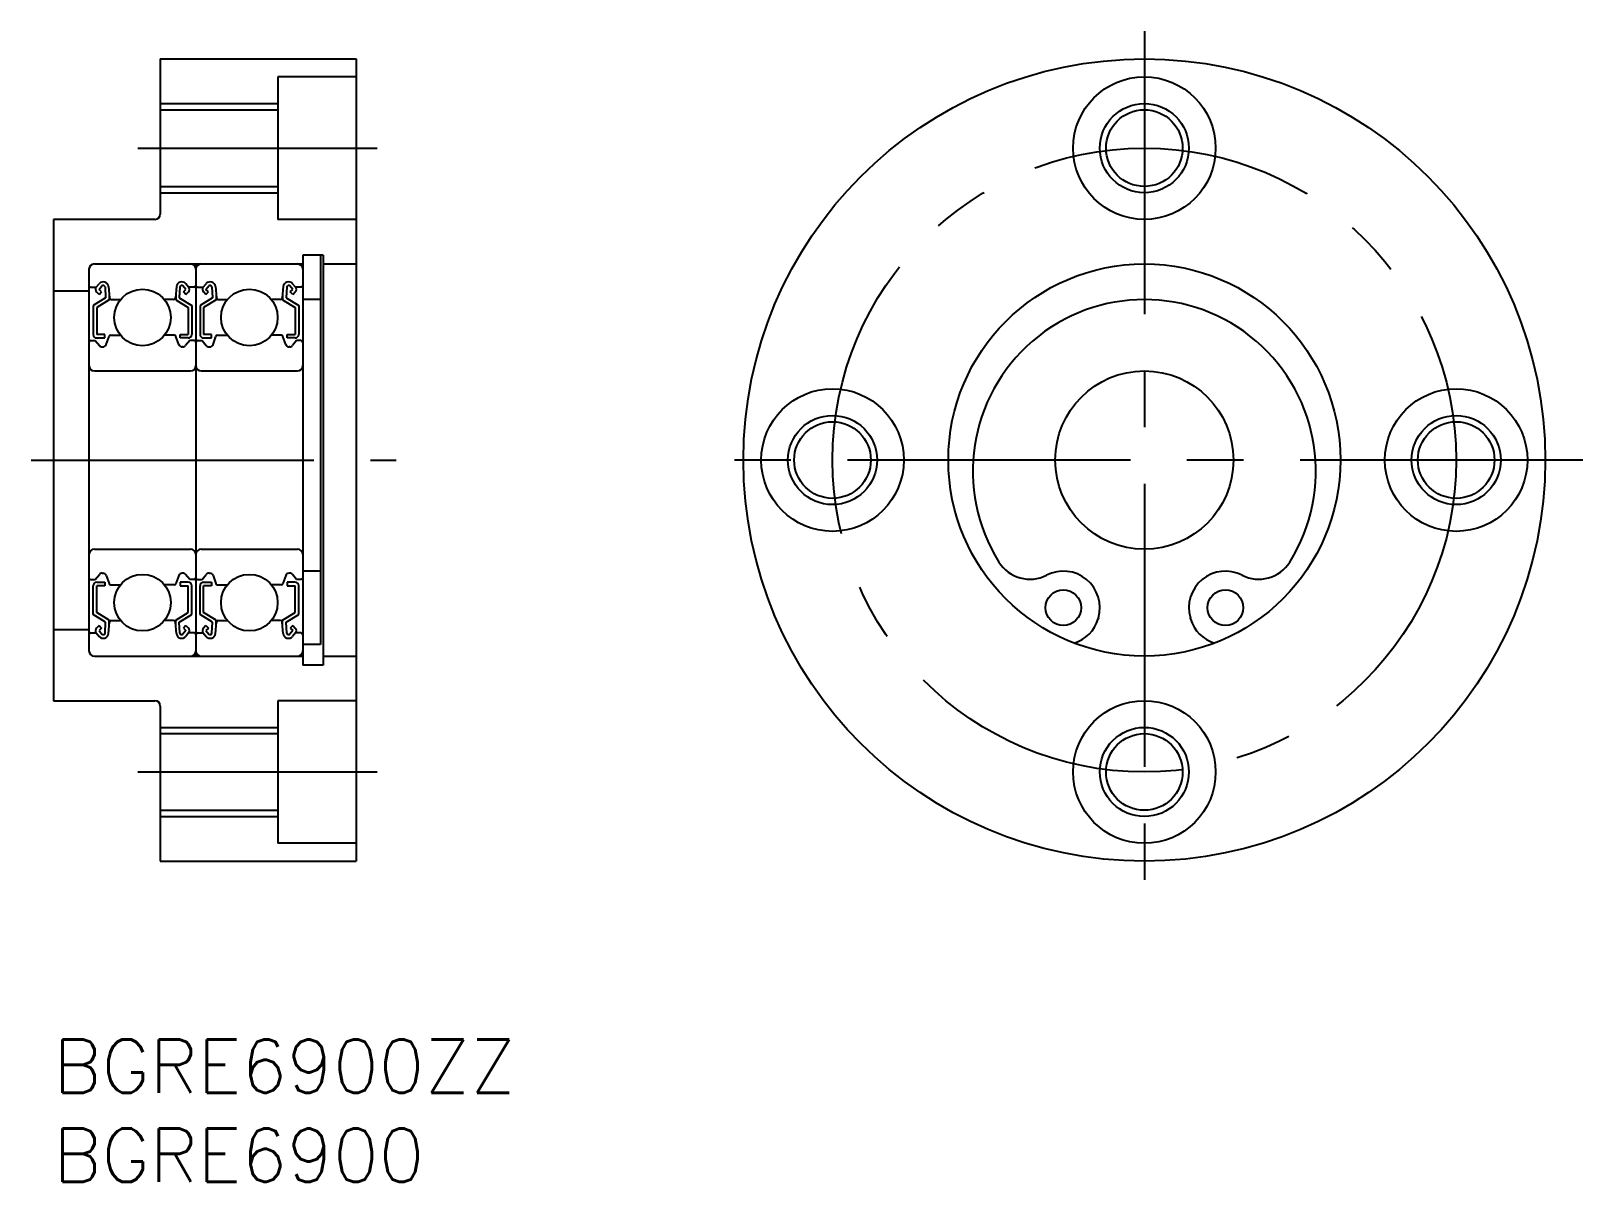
# Model space of a CAD drawing. Extents: x -1.3 to 85.8, y -8 to 56.6.
import ezdxf

# ---------------------------------------------------------------- set-up
doc = ezdxf.new("R2010")
doc.units = 0
doc.header["$LTSCALE"] = 0.5
doc.linetypes.add('CENTER', pattern=[50.8, 31.75, -6.35, 6.35, -6.35])
for name, color, linetype in [('MSM_CENTER', 1, 'CENTER'), ('MSM_CONTINUOUS', 7, 'CONTINUOUS'), ('MSM_NARROW', 5, 'CONTINUOUS'), ('MSM_PART_NUMBER', 7, 'CONTINUOUS')]:
    doc.layers.add(name, color=color, linetype=linetype)
doc.styles.get("Standard").update_dxf_attribs({"font": 'txt.shx', "height": 3, "bigfont": 'bigfont.shx'})

# ---------------------------------------------------------------- blocks, each defined once
blk = doc.blocks.new('*U10')
at = {"layer": 'MSM_PART_NUMBER'}
blk.add_text('BGRE6900ZZ', height=3, dxfattribs=at).set_placement((0, -3))
blk = doc.blocks.new('*U11')
at = {"layer": 'MSM_PART_NUMBER'}
blk.add_text('BGRE6900', height=3, dxfattribs=at).set_placement((0, -8))

msp = doc.modelspace()

# ---------------------------------------------------------------- linework, layer by layer
at = {"layer": 'MSM_CENTER'}
for p, q in [((61.228, 56.567), (61.228, 8.433)), ((4.747, 50), (18.176, 50)), ((-1.253, 32.5), (19.238, 32.5)), ((85.844, 32.5), (36.612, 32.5)), ((4.747, 15), (18.176, 15))]:
    msp.add_line(p, q, dxfattribs=at)
msp.add_circle((61.228, 32.5), 17.5, dxfattribs=at)
at = {"layer": 'MSM_CONTINUOUS'}
for p, q in [((6, 55), (17, 55)), ((6, 55), (6, 46.3)), ((17, 55), (17, 10)), ((17, 54), (12.6, 54)), ((12.6, 54), (12.6, 46)), ((6, 52.15), (12.6, 52.15)), ((6, 47.85), (12.6, 47.85)), ((0, 46), (0, 19)), ((5.7, 46), (0, 46)), ((17, 46), (12.6, 46)), ((14, 44), (14, 21)), ((15.15, 44), (14, 44)), ((15, 44), (15, 22.144)), ((15.15, 44), (15.15, 21)), ((2, 43.2), (2, 21.8)), ((2.3, 43.5), (14, 43.5)), ((8, 43.5), (8, 21.5)), ((15.15, 43.5), (17, 43.5)), ((0, 42), (2, 42)), ((2.1, 42.2), (2.41, 42.2)), ((2.41, 42.2), (2.572, 42.393)), ((2.563, 41.789), (2.422, 41.93)), ((2.563, 42.071), (2.726, 42.265)), ((2.705, 41.93), (2.563, 42.071)), ((2.563, 41.789), (2.705, 41.93)), ((2.899, 42.21), (2.932, 41.598)), ((3.098, 42.228), (3.153, 41.591)), ((3.132, 41.834), (3.132, 41.487)), ((6.902, 42.228), (6.847, 41.591)), ((6.868, 41.834), (6.868, 41.487)), ((7.101, 42.21), (7.068, 41.598)), ((7.437, 42.071), (7.274, 42.265)), ((7.295, 41.93), (7.437, 42.071)), ((7.437, 41.789), (7.295, 41.93)), ((7.59, 42.2), (7.428, 42.393)), ((7.437, 41.789), (7.578, 41.93)), ((7.9, 42.2), (7.59, 42.2)), ((8.1, 42.2), (8.41, 42.2)), ((8.41, 42.2), (8.572, 42.393)), ((8.563, 41.789), (8.422, 41.93)), ((8.563, 42.071), (8.726, 42.265)), ((8.705, 41.93), (8.563, 42.071)), ((8.563, 41.789), (8.705, 41.93)), ((8.899, 42.21), (8.932, 41.598)), ((9.098, 42.228), (9.153, 41.591)), ((9.132, 41.834), (9.132, 41.487)), ((12.902, 42.228), (12.847, 41.591)), ((12.868, 41.834), (12.868, 41.487)), ((13.101, 42.21), (13.068, 41.598)), ((13.437, 42.071), (13.274, 42.265)), ((13.295, 41.93), (13.437, 42.071)), ((13.437, 41.789), (13.295, 41.93)), ((13.59, 42.2), (13.428, 42.393)), ((13.437, 41.789), (13.578, 41.93)), ((13.9, 42.2), (13.59, 42.2)), ((2.932, 41.598), (2.232, 41.161)), ((2.232, 41.161), (2.232, 39.55)), ((3.132, 41.487), (2.432, 41.05)), ((2.432, 41.05), (2.432, 39.55)), ((3.253, 41.5), (3.767, 41.5)), ((6.747, 41.5), (6.233, 41.5)), ((6.868, 41.487), (7.568, 41.05)), ((7.068, 41.598), (7.768, 41.161)), ((7.568, 41.05), (7.568, 39.55)), ((7.768, 41.161), (7.768, 39.55)), ((8.932, 41.598), (8.232, 41.161)), ((8.232, 41.161), (8.232, 39.55)), ((9.132, 41.487), (8.432, 41.05)), ((8.432, 41.05), (8.432, 39.55)), ((9.253, 41.5), (9.767, 41.5)), ((12.747, 41.5), (12.233, 41.5)), ((12.868, 41.487), (13.568, 41.05)), ((13.068, 41.598), (13.768, 41.161)), ((13.568, 41.05), (13.568, 39.55)), ((13.768, 41.161), (13.768, 39.55)), ((15, 41.5), (14, 41.5)), ((2.1, 39.2), (2.35, 39.2)), ((2.35, 39.2), (2.584, 38.921)), ((2.882, 39.55), (2.432, 39.55)), ((2.432, 39.35), (2.882, 39.35)), ((2.882, 39.35), (2.882, 39.55)), ((2.961, 38.982), (3.125, 39.434)), ((3.219, 39.5), (3.767, 39.5)), ((6.781, 39.5), (6.233, 39.5)), ((7.039, 38.982), (6.875, 39.434)), ((7.118, 39.35), (7.118, 39.55)), ((7.118, 39.55), (7.568, 39.55)), ((7.568, 39.35), (7.118, 39.35)), ((7.65, 39.2), (7.416, 38.921)), ((7.9, 39.2), (7.65, 39.2)), ((8.1, 39.2), (8.35, 39.2)), ((8.35, 39.2), (8.584, 38.921)), ((8.882, 39.55), (8.432, 39.55)), ((8.432, 39.35), (8.882, 39.35)), ((8.882, 39.35), (8.882, 39.55)), ((8.961, 38.982), (9.125, 39.434)), ((9.219, 39.5), (9.767, 39.5)), ((12.781, 39.5), (12.233, 39.5)), ((13.039, 38.982), (12.875, 39.434)), ((13.118, 39.35), (13.118, 39.55)), ((13.118, 39.55), (13.568, 39.55)), ((13.568, 39.35), (13.118, 39.35)), ((13.65, 39.2), (13.416, 38.921)), ((13.9, 39.2), (13.65, 39.2)), ((2.737, 38.85), (2.773, 38.85)), ((7.263, 38.85), (7.227, 38.85)), ((8.737, 38.85), (8.773, 38.85)), ((13.263, 38.85), (13.227, 38.85)), ((2.3, 37.5), (7.7, 37.5)), ((8.3, 37.5), (13.7, 37.5)), ((2.3, 27.5), (7.7, 27.5)), ((8.3, 27.5), (13.7, 27.5)), ((2.737, 26.15), (2.773, 26.15)), ((7.263, 26.15), (7.227, 26.15)), ((8.737, 26.15), (8.773, 26.15)), ((13.263, 26.15), (13.227, 26.15)), ((15, 26.267), (14, 26.267)), ((2.1, 25.8), (2.35, 25.8)), ((2.232, 23.839), (2.232, 25.45)), ((2.35, 25.8), (2.584, 26.079)), ((2.432, 25.65), (2.882, 25.65)), ((2.432, 23.95), (2.432, 25.45)), ((2.882, 25.45), (2.432, 25.45)), ((2.882, 25.65), (2.882, 25.45)), ((2.961, 26.018), (3.125, 25.566)), ((3.219, 25.5), (3.767, 25.5)), ((6.781, 25.5), (6.233, 25.5)), ((7.039, 26.018), (6.875, 25.566)), ((7.118, 25.65), (7.118, 25.45)), ((7.568, 25.65), (7.118, 25.65)), ((7.118, 25.45), (7.568, 25.45)), ((7.65, 25.8), (7.416, 26.079)), ((7.568, 23.95), (7.568, 25.45)), ((7.9, 25.8), (7.65, 25.8)), ((7.768, 23.839), (7.768, 25.45)), ((8.1, 25.8), (8.35, 25.8)), ((8.232, 23.839), (8.232, 25.45)), ((8.35, 25.8), (8.584, 26.079)), ((8.432, 25.65), (8.882, 25.65)), ((8.432, 23.95), (8.432, 25.45)), ((8.882, 25.45), (8.432, 25.45)), ((8.882, 25.65), (8.882, 25.45)), ((8.961, 26.018), (9.125, 25.566)), ((9.219, 25.5), (9.767, 25.5)), ((12.781, 25.5), (12.233, 25.5)), ((13.039, 26.018), (12.875, 25.566)), ((13.118, 25.65), (13.118, 25.45)), ((13.568, 25.65), (13.118, 25.65)), ((13.118, 25.45), (13.568, 25.45)), ((13.65, 25.8), (13.416, 26.079)), ((13.568, 23.95), (13.568, 25.45)), ((13.9, 25.8), (13.65, 25.8)), ((13.768, 23.839), (13.768, 25.45)), ((2.932, 23.402), (2.232, 23.839)), ((3.132, 23.513), (2.432, 23.95)), ((6.868, 23.513), (7.568, 23.95)), ((7.068, 23.402), (7.768, 23.839)), ((8.932, 23.402), (8.232, 23.839)), ((9.132, 23.513), (8.432, 23.95)), ((12.868, 23.513), (13.568, 23.95)), ((13.068, 23.402), (13.768, 23.839)), ((58.646, 23.644), (58.629, 23.584)), ((63.827, 23.584), (63.81, 23.644)), ((0, 23), (2, 23)), ((2.1, 22.8), (2.41, 22.8)), ((2.41, 22.8), (2.572, 22.607)), ((2.563, 23.211), (2.422, 23.07)), ((2.563, 23.211), (2.705, 23.07)), ((2.705, 23.07), (2.563, 22.929)), ((2.563, 22.929), (2.726, 22.735)), ((2.899, 22.79), (2.932, 23.402)), ((3.098, 22.772), (3.153, 23.409)), ((3.132, 23.166), (3.132, 23.513)), ((3.253, 23.5), (3.767, 23.5)), ((6.747, 23.5), (6.233, 23.5)), ((6.902, 22.772), (6.847, 23.409)), ((6.868, 23.166), (6.868, 23.513)), ((7.101, 22.79), (7.068, 23.402)), ((7.437, 22.929), (7.274, 22.735)), ((7.437, 23.211), (7.295, 23.07)), ((7.295, 23.07), (7.437, 22.929)), ((7.59, 22.8), (7.428, 22.607)), ((7.437, 23.211), (7.578, 23.07)), ((7.9, 22.8), (7.59, 22.8)), ((8.1, 22.8), (8.41, 22.8)), ((8.41, 22.8), (8.572, 22.607)), ((8.563, 23.211), (8.422, 23.07)), ((8.563, 23.211), (8.705, 23.07)), ((8.705, 23.07), (8.563, 22.929)), ((8.563, 22.929), (8.726, 22.735)), ((8.899, 22.79), (8.932, 23.402)), ((9.098, 22.772), (9.153, 23.409)), ((9.132, 23.166), (9.132, 23.513)), ((9.253, 23.5), (9.767, 23.5)), ((12.747, 23.5), (12.233, 23.5)), ((12.902, 22.772), (12.847, 23.409)), ((12.868, 23.166), (12.868, 23.513)), ((13.101, 22.79), (13.068, 23.402)), ((13.437, 22.929), (13.274, 22.735)), ((13.437, 23.211), (13.295, 23.07)), ((13.295, 23.07), (13.437, 22.929)), ((13.59, 22.8), (13.428, 22.607)), ((13.437, 23.211), (13.578, 23.07)), ((13.9, 22.8), (13.59, 22.8)), ((15, 22.144), (14, 22.144)), ((2.3, 21.5), (14, 21.5)), ((2.3, 21.5), (7.7, 21.5)), ((8.3, 21.5), (13.7, 21.5)), ((15.15, 21), (14, 21)), ((15.15, 21.5), (17, 21.5)), ((0, 19), (5.7, 19)), ((6, 18.7), (6, 10)), ((17, 19), (12.6, 19)), ((12.6, 19), (12.6, 11)), ((6, 17.15), (12.6, 17.15)), ((6, 12.85), (12.6, 12.85)), ((17, 11), (12.6, 11)), ((6, 10), (17, 10))]:
    msp.add_line(p, q, dxfattribs=at)
for centre, radius in [((61.228, 32.5), 22.5), ((61.228, 50), 4), ((61.228, 50), 2.15), ((61.228, 32.5), 11), ((5, 40.5), 1.587), ((11, 40.5), 1.587), ((61.228, 32.5), 5), ((43.728, 32.5), 4), ((78.728, 32.5), 4), ((43.728, 32.5), 2.15), ((78.728, 32.5), 2.15), ((5, 24.5), 1.587), ((11, 24.5), 1.587), ((56.678, 24.217), 1), ((65.778, 24.217), 1), ((61.228, 15), 4), ((61.228, 15), 2.15)]:
    msp.add_circle(centre, radius, dxfattribs=at)
for centre, radius, start, end in [((5.7, 46.3), 0.3, 270, 360), ((2.3, 43.2), 0.3, 90, 180), ((7.7, 43.2), 0.3, 0, 90), ((8.3, 43.2), 0.3, 90, 180), ((13.7, 43.2), 0.3, 0, 90), ((2.1, 42.3), 0.1, 180.00005, 270.00003), ((2.562, 42.071), 0.199, 139.70869, 225.38901), ((2.801, 42.202), 0.298, 5.00354, 140.15449), ((2.801, 42.202), 0.098, 4.55105, 140.18206), ((7.199, 42.202), 0.298, 39.84551, 174.99646), ((7.199, 42.202), 0.098, 39.81794, 175.44895), ((7.438, 42.071), 0.199, 314.61099, 40.29131), ((7.9, 42.3), 0.1, 269.99997, 359.99995), ((8.1, 42.3), 0.1, 179.9998, 269.99978), ((8.562, 42.071), 0.199, 139.70844, 225.38876), ((8.801, 42.202), 0.298, 5.00329, 140.15423), ((8.801, 42.202), 0.098, 4.55079, 140.18181), ((13.199, 42.202), 0.298, 39.84526, 174.9962), ((13.199, 42.202), 0.098, 39.81768, 175.4487), ((13.438, 42.071), 0.199, 314.61073, 40.29106), ((13.9, 42.3), 0.1, 269.99972, 359.9997), ((3.253, 41.6), 0.1, 185.14438, 270.00003), ((6.747, 41.6), 0.1, 269.99997, 354.85562), ((9.253, 41.6), 0.1, 185.14413, 269.99978), ((12.747, 41.6), 0.1, 269.99972, 354.85537), ((61.228, 31.875), 9.625, 328.02231, 211.97769), ((2.1, 39.1), 0.1, 90.00978, 179.996), ((2.432, 39.55), 0.2, 179.99308, 270.00692), ((3.219, 39.4), 0.0999, 89.99281, 160.18162), ((6.781, 39.4), 0.0999, 19.81838, 90.00719), ((7.568, 39.55), 0.2, 269.99308, 0.00692), ((7.9, 39.1), 0.1, 0.004, 89.99022), ((8.1, 39.1), 0.1, 90.00953, 179.99574), ((8.432, 39.55), 0.2, 179.99283, 270.00666), ((9.219, 39.4), 0.0999, 89.99255, 160.18137), ((12.781, 39.4), 0.0999, 19.81812, 90.00694), ((13.568, 39.55), 0.2, 269.99283, 0.00666), ((13.9, 39.1), 0.1, 0.00375, 89.98996), ((2.737, 39.049), 0.199, 220.08651, 270.12596), ((2.773, 39.05), 0.2, 269.97854, 340.16775), ((7.227, 39.05), 0.2, 199.83225, 270.02146), ((7.263, 39.049), 0.199, 269.87404, 319.91349), ((8.737, 39.049), 0.199, 220.08626, 270.1257), ((8.773, 39.05), 0.2, 269.97829, 340.16749), ((13.227, 39.05), 0.2, 199.832, 270.0212), ((13.263, 39.049), 0.199, 269.87379, 319.91323), ((2.3, 37.8), 0.3, 180, 270), ((7.7, 37.8), 0.3, 270, 0), ((8.3, 37.8), 0.3, 180, 270), ((13.7, 37.8), 0.3, 270, 0), ((2.3, 27.2), 0.3, 90, 180), ((7.7, 27.2), 0.3, 0, 90), ((8.3, 27.2), 0.3, 90, 180), ((13.7, 27.2), 0.3, 0, 90), ((2.737, 25.951), 0.199, 89.87404, 139.91349), ((2.773, 25.95), 0.2, 19.83225, 90.02146), ((7.227, 25.95), 0.2, 89.97854, 160.16775), ((7.263, 25.951), 0.199, 40.08651, 90.12596), ((8.737, 25.951), 0.199, 89.8743, 139.91374), ((8.773, 25.95), 0.2, 19.83251, 90.02171), ((13.227, 25.95), 0.2, 89.9788, 160.168), ((13.263, 25.951), 0.199, 40.08677, 90.12621), ((54.802, 27.863), 2.05, 211.97769, 297.22239), ((56.678, 24.217), 2.05, 343.74665, 117.22239), ((65.778, 24.217), 2.05, 62.77761, 196.25335), ((67.653, 27.863), 2.05, 242.77761, 328.02231), ((2.1, 25.9), 0.1, 180.004, 269.99022), ((2.432, 25.45), 0.2, 89.99308, 180.00692), ((3.219, 25.6), 0.0999, 199.81838, 270.00719), ((6.781, 25.6), 0.0999, 269.99281, 340.18162), ((7.568, 25.45), 0.2, 359.99308, 90.00692), ((7.9, 25.9), 0.1, 270.00978, 359.996), ((8.1, 25.9), 0.1, 180.00426, 269.99047), ((8.432, 25.45), 0.2, 89.99334, 180.00717), ((9.219, 25.6), 0.0999, 199.81863, 270.00745), ((12.781, 25.6), 0.0999, 269.99306, 340.18188), ((13.568, 25.45), 0.2, 359.99334, 90.00717), ((13.9, 25.9), 0.1, 270.01004, 359.99625), ((56.708, 24.144), 2, 286.84888, 343.74665), ((65.747, 24.144), 2, 196.25335, 253.15112), ((2.1, 22.7), 0.1, 89.99997, 179.99995), ((2.562, 22.929), 0.199, 134.61099, 220.29131), ((2.801, 22.798), 0.298, 219.84551, 354.99646), ((2.801, 22.798), 0.098, 219.81794, 355.44895), ((3.253, 23.4), 0.1, 89.99997, 174.85562), ((6.747, 23.4), 0.1, 5.14438, 90.00003), ((7.199, 22.798), 0.298, 185.00354, 320.15449), ((7.199, 22.798), 0.098, 184.55105, 320.18206), ((7.438, 22.929), 0.199, 319.70869, 45.38901), ((7.9, 22.7), 0.1, 0.00005, 90.00003), ((8.1, 22.7), 0.1, 90.00022, 180.0002), ((8.562, 22.929), 0.199, 134.61124, 220.29156), ((8.801, 22.798), 0.298, 219.84577, 354.99671), ((8.801, 22.798), 0.098, 219.81819, 355.44921), ((9.253, 23.4), 0.1, 90.00022, 174.85587), ((12.747, 23.4), 0.1, 5.14463, 90.00028), ((13.199, 22.798), 0.298, 185.0038, 320.15474), ((13.199, 22.798), 0.098, 184.5513, 320.18232), ((13.438, 22.929), 0.199, 319.70894, 45.38927), ((13.9, 22.7), 0.1, 0.0003, 90.00028), ((2.3, 21.8), 0.3, 180, 270), ((7.7, 21.8), 0.3, 270, 0), ((8.3, 21.8), 0.3, 180, 270), ((13.7, 21.8), 0.3, 270, 0), ((5.7, 18.7), 0.3, 0, 90)]:
    msp.add_arc(centre, radius, start, end, dxfattribs=at)
at = {"layer": 'MSM_NARROW'}
for p, q in [((6, 52.5), (12.6, 52.5)), ((6, 47.5), (12.6, 47.5)), ((6, 17.5), (12.6, 17.5)), ((6, 12.5), (12.6, 12.5))]:
    msp.add_line(p, q, dxfattribs=at)
for centre in [(61.228, 50), (43.728, 32.5), (78.728, 32.5), (61.228, 15)]:
    msp.add_circle(centre, 2.5, dxfattribs=at)

# ---------------------------------------------------------------- block references
at = {"layer": 'MSM_CONTINUOUS'}
for name in ['*U10', '*U11']:
    msp.add_blockref(name, (0, 0), dxfattribs=at)

doc.saveas('drawing.dxf')
